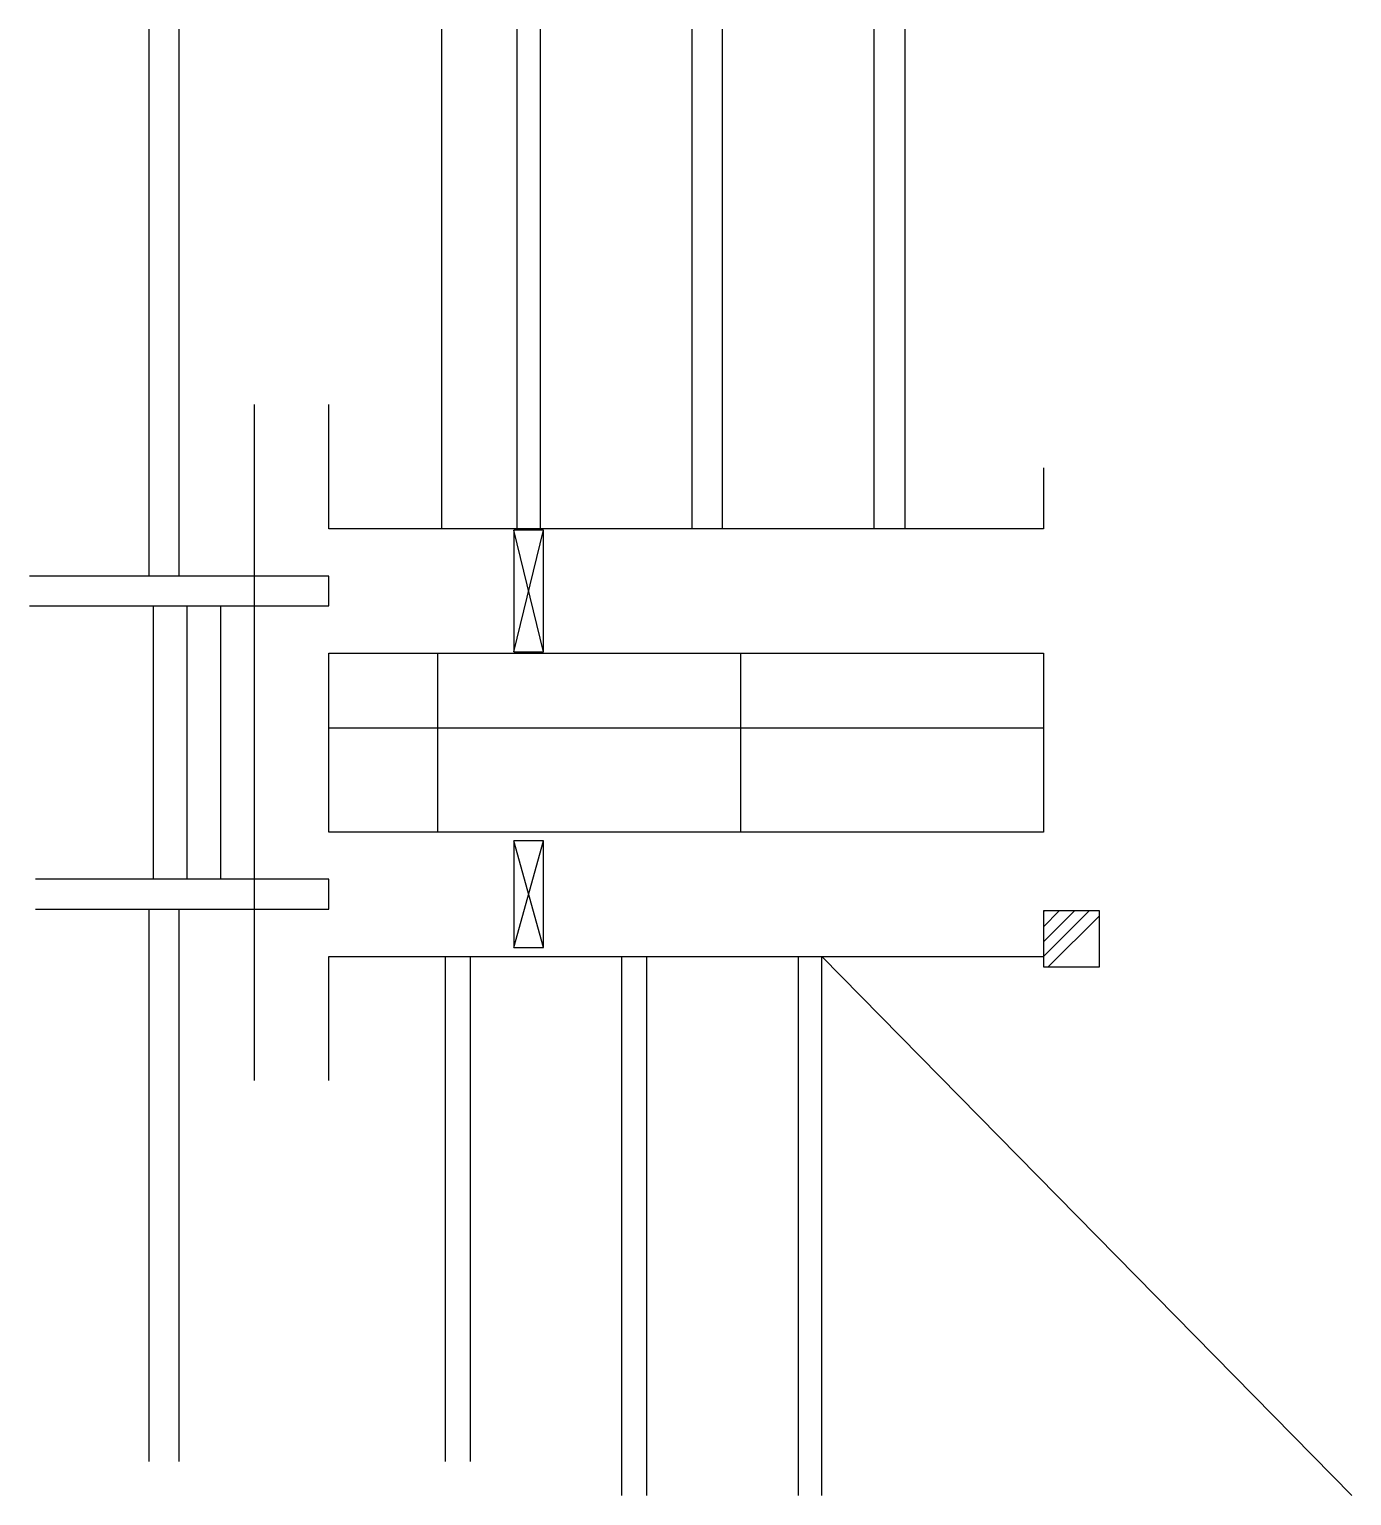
# Model space of a CAD drawing. Header units: metres. Extents: x 4093 to 5157, y 1701 to 2881.
import ezdxf

# ---------------------------------------------------------------- set-up
doc = ezdxf.new("R2010")
doc.units = ezdxf.units.M
for name, color, linetype in [('1', 7, 'Continuous'), ('3', 7, 'Continuous'), ('7', 7, 'Continuous'), ('Painéis', 7, 'Continuous')]:
    doc.layers.add(name, color=color, linetype=linetype)

msp = doc.modelspace()

# ---------------------------------------------------------------- linework, layer by layer
at = {"layer": '1', "color": 7, "lineweight": 25}
for p, q in [((4482.9, 2379.6), (4506.9, 2477.6)), ((4506.9, 2379.6), (4482.9, 2477.6)), ((4482.9, 2141.6), (4506.9, 2227.6)), ((4506.9, 2141.6), (4482.9, 2227.6)), ((4730.9, 2134.6), (5157.4, 1700.6))]:
    msp.add_line(p, q, dxfattribs=at)
at = {"layer": '3', "color": 7, "lineweight": 25}
for p, q in [((4192.9, 2196.6), (4192.9, 2416.6)), ((4219.9, 2196.6), (4219.9, 2416.6)), ((4246.9, 2196.6), (4246.9, 2416.6)), ((4909.4, 2134.4), (4946.1, 2171.1)), ((4909.4, 2146.4), (4934.1, 2171.1)), ((4909.4, 2158.4), (4922, 2171.1)), ((4909.4, 2170.4), (4910, 2171.1)), ((4913.1, 2126.1), (4954.4, 2167.3)), ((4711.9, 2134.6), (4711.9, 1700.6)), ((4730.9, 1700.6), (4730.9, 2134.6))]:
    msp.add_line(p, q, dxfattribs=at)
for points in [[(4485.4, 2880.6), (4485.4, 2478.6)], [(4504.4, 2478.6), (4504.4, 2880.6)], [(4273.9, 2578.6), (4273.9, 2440.6)], [(4333.9, 2478.6), (4333.9, 2578.6)], [(4909.4, 2527.6), (4909.4, 2478.6)], [(4485.4, 2478.6), (4333.9, 2478.6)], [(4504.4, 2478.6), (4485.4, 2478.6)], [(4909.4, 2478.6), (4504.4, 2478.6)], [(4273.9, 2440.6), (4092.9, 2440.6)], [(4092.9, 2416.6), (4273.9, 2416.6)], [(4273.9, 2416.6), (4273.9, 2196.6)], [(4333.9, 2234.6), (4333.9, 2378.6)], [(4333.9, 2378.6), (4494.9, 2378.6)], [(4494.9, 2378.6), (4909.4, 2378.6)], [(4909.4, 2378.6), (4909.4, 2340.1)], [(4909.4, 2340.1), (4909.4, 2234.6)], [(4494.9, 2234.6), (4333.9, 2234.6)], [(4909.4, 2234.6), (4494.9, 2234.6)], [(4273.9, 2196.6), (4097.9, 2196.6)], [(4097.9, 2172.6), (4273.9, 2172.6)], [(4273.9, 2172.6), (4273.9, 2034.6)], [(4333.9, 2034.6), (4333.9, 2134.6)], [(4333.9, 2134.6), (4494.9, 2134.6)], [(4494.9, 2134.6), (4909.4, 2134.6)]]:
    msp.add_lwpolyline(points, dxfattribs=at)
at = {"layer": '7', "color": 7, "lineweight": 25}
for points in [[(4482.9, 2379.6), (4506.9, 2379.6), (4506.9, 2477.6), (4482.9, 2477.6), (4482.9, 2379.6)], [(4273.9, 2416.6), (4333.9, 2416.6), (4333.9, 2440.6), (4273.9, 2440.6), (4273.9, 2416.6)], [(4482.9, 2141.6), (4506.9, 2141.6), (4506.9, 2227.6), (4482.9, 2227.6), (4482.9, 2141.6)], [(4273.9, 2172.6), (4333.9, 2172.6), (4333.9, 2196.6), (4273.9, 2196.6), (4273.9, 2172.6)], [(4909.4, 2126.1), (4954.4, 2126.1), (4954.4, 2171.1), (4909.4, 2171.1), (4909.4, 2126.1)]]:
    msp.add_lwpolyline(points, dxfattribs=at)
at = {"layer": 'Painéis', "color": 7, "lineweight": 25}
for p, q in [((4189.4, 2440.6), (4189.4, 2880.6)), ((4213.4, 2440.6), (4213.4, 2880.6)), ((4424.9, 2478.6), (4424.9, 2880.6)), ((4626.4, 2478.6), (4626.4, 2880.6)), ((4650.9, 2478.6), (4650.9, 2880.6)), ((4772.9, 2478.6), (4772.9, 2880.6)), ((4797.9, 2478.6), (4797.9, 2880.6)), ((4421.4, 2378.6), (4421.4, 2234.6)), ((4665.4, 2378.6), (4665.4, 2234.6)), ((4909.4, 2318.1), (4333.9, 2318.1)), ((4189.4, 1728.1), (4189.4, 2172.6)), ((4213.4, 1728.1), (4213.4, 2172.6)), ((4427.9, 1728.1), (4427.9, 2134.6)), ((4447.9, 1728.1), (4447.9, 2134.6)), ((4569.9, 1700.6), (4569.9, 2134.6)), ((4589.9, 1700.6), (4589.9, 2134.6))]:
    msp.add_line(p, q, dxfattribs=at)

doc.saveas('drawing.dxf')
